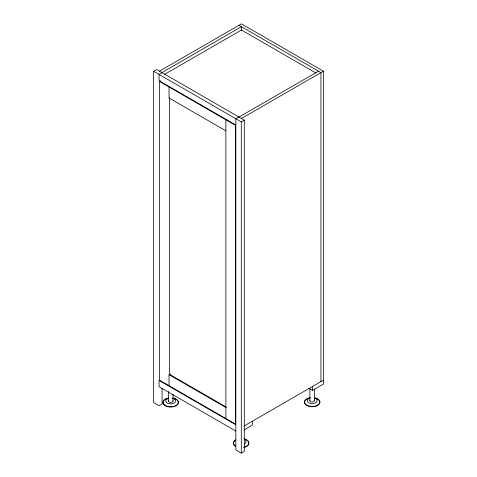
<?xml version="1.0" encoding="UTF-8"?>
<svg xmlns="http://www.w3.org/2000/svg" width="477" height="477" viewBox="0 0 477 477"><rect width="100%" height="100%" fill="white"/><g stroke="black" fill="none" stroke-linecap="round" stroke-linejoin="round"><path stroke-width="0.72" d="M244.439 443.896L244.659 443.735A4.943 2.856 0 0 0 244.659 439.693M162.067 388.302L162.067 403.936L159.062 405.671L153.594 402.516L153.594 71.252L156.605 69.517L244.307 120.15L244.307 451.415L241.302 453.15L235.835 449.996L235.835 118.731L238.84 116.996M159.473 71.174L241.44 23.85L323.406 71.174L323.406 384.14L312.477 390.448L308.75 388.296M161.93 72.593L241.44 26.688L241.44 30.415M162.067 72.671L159.062 74.406L159.062 80.714L235.835 125.04M164.493 74.424L241.44 30.003L315.917 73.005M159.473 81.424L235.423 125.278L235.423 424.047L159.473 380.193L159.473 81.424L160.671 80.732M238.977 117.074L318.487 71.174M241.44 118.493L323.406 71.174M153.594 71.252L241.302 121.885L244.307 120.15M169.031 385.714L169.031 374.672L170.235 373.98M244.003 426.039L323.406 380.193M244.009 429.974L252.369 425.15L252.369 421.209M238.977 25.269L320.943 72.593L320.943 381.612M225.865 130.799L169.031 97.988L169.031 86.945M226.408 407.167L169.579 374.356L169.579 97.672M169.031 374.672L225.865 407.483M235.835 424.757L159.062 380.431L159.062 386.74L235.835 431.065M317.664 405.128L317.664 405.432M314.516 389.101L314.516 400.734M312.477 386.501L312.477 390.448M309.883 388.308L309.883 400.668M246.627 446.144L246.627 446.448M241.302 121.885L241.302 453.15M225.865 119.757L225.865 418.526M172.99 394.503L172.99 401.05M168.357 391.534L168.357 400.984M165.209 399.136L165.209 399.44A7.727 4.46 0 0 1 166.807 398.73M314.236 400.06A2.319 1.336 0 0 1 313.8 401.67A2.319 1.336 0 0 1 310.992 401.843L310.521 401.622A2.319 1.336 0 0 1 310.223 400.006M314.2 397.663A7.727 4.46 0 0 1 318.529 404.532A7.727 4.46 0 0 1 305.87 404.532A7.727 4.46 0 0 1 310.199 397.663M314.2 397.967A7.727 4.46 0 0 1 318.529 404.836A7.727 4.46 0 0 1 305.87 404.836A7.727 4.46 0 0 1 310.199 397.967M314.671 398.229A4.943 2.856 0 0 1 315.989 402.534A4.943 2.856 0 0 1 308.41 402.534A4.943 2.856 0 0 1 309.728 398.229M172.924 400.704A2.319 1.336 0 0 1 172.042 402.099A2.319 1.336 0 0 1 169.466 402.159L168.995 401.938A2.319 1.336 0 0 1 168.691 400.322M172.674 397.979A7.727 4.46 0 0 1 177.003 404.848A7.727 4.46 0 0 1 164.344 404.848A7.727 4.46 0 0 1 168.673 397.979M177.366 400.364A7.727 4.46 0 0 1 171.684 407.018A7.727 4.46 0 0 1 163.212 401.437M163.981 400.364A7.727 4.46 0 0 1 164.756 399.726M167.403 398.551A7.727 4.46 0 0 1 168.673 398.283M172.674 398.283A7.727 4.46 0 0 1 173.938 398.551M174.534 398.73A7.727 4.46 0 0 1 177.003 400.036M173.145 398.545A4.943 2.856 0 0 1 174.463 402.85A4.943 2.856 0 0 1 166.884 402.85A4.943 2.856 0 0 1 168.202 398.545M243.807 438.792A7.727 4.46 0 0 1 248.893 442.984A7.727 4.46 0 0 1 243.807 447.182M235.698 446.144A7.727 4.46 0 0 1 235.698 439.83M248.893 443.294A7.727 4.46 0 0 1 243.807 447.486M235.698 446.448A7.727 4.46 0 0 1 233.438 443.294M233.7 442.137A7.727 4.46 0 0 1 235.698 440.134M245.029 439.424A7.727 4.46 0 0 1 246.627 440.134M247.855 441.058A7.727 4.46 0 0 1 248.63 442.137"/></g></svg>
